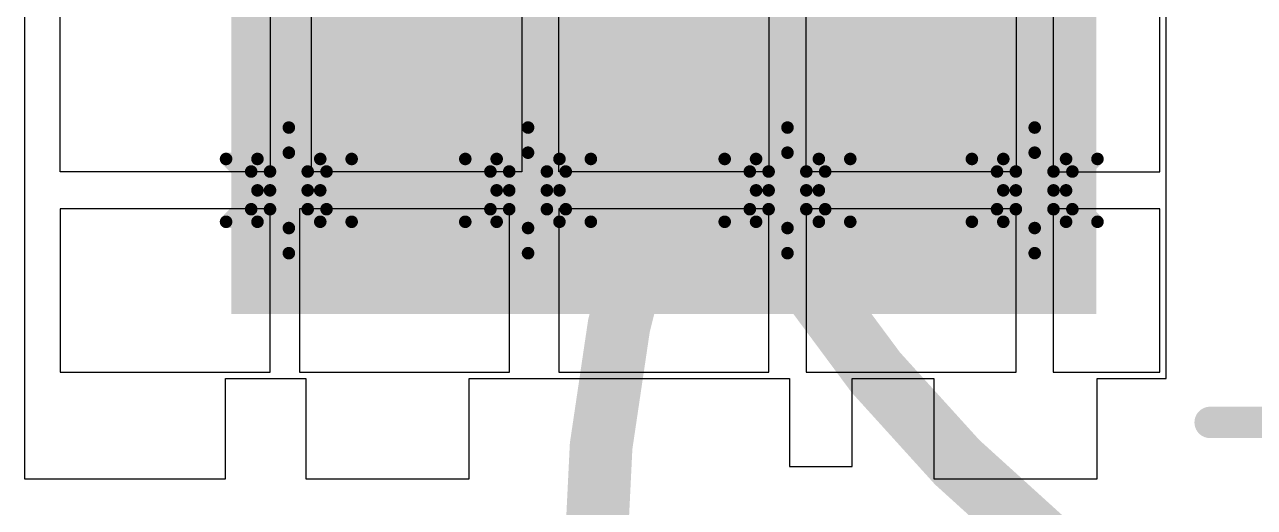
# Model space of a CAD drawing. Header units: millimetres. Extents: x 5 to 399, y 5 to 287.
# Drawn here: x 192.647 to 197.621, y 136.415 to 138.367 of the extents above; entities that cross this region are included whole.
import ezdxf

# ---------------------------------------------------------------- set-up
doc = ezdxf.new("R2010")
doc.units = ezdxf.units.MM
for name, color, linetype in [('DrillDrawing', 1, 'Continuous'), ('Mechanical7', 56, 'Continuous'), ('TopLayer', 1, 'Continuous'), ('TopOverlay', 2, 'Continuous'), ('TopPaste', 8, 'Continuous'), ('TopSolder', 216, 'Continuous')]:
    doc.layers.add(name, color=color, linetype=linetype)

# ---------------------------------------------------------------- blocks, each defined once
blk = doc.blocks.new('PQFN_8_MULTI_206')
at = {"layer": 'TopLayer'}
for p, q in [((2.667, 2.586), (-2.667, 2.586)), ((-2.667, 2.586), (-2.667, 1.7732)), ((-2.667, 1.7732), (-2.2606, 1.7732)), ((-2.2606, 1.7732), (-2.2606, 1.4478)), ((-2.2606, 1.4478), (-2.667, 1.4478)), ((-2.667, 1.4478), (-2.667, 0.7874)), ((-2.667, 0.7874), (-2.2606, 0.7874)), ((-2.2606, 0.7874), (-2.2605, -0.5079)), ((-2.2605, -0.5079), (-2.6162, -0.5079)), ((-2.6162, -0.5079), (-2.6162, -0.762)), ((-2.6162, -0.762), (-2.2605, -0.762)), ((-2.2605, -0.762), (-2.2605, -1.0922)), ((-2.2605, -1.0922), (-2.667, -1.0922)), ((-2.667, -1.0922), (-2.667, -1.7526)), ((-2.667, -1.7526), (-2.2605, -1.7526)), ((-2.2605, -1.7526), (-2.2605, -2.032)), ((-2.2605, -2.032), (2.2605, -2.032))]:
    blk.add_line(p, q, dxfattribs=at)
blk.add_solid([(-2, -1.75), (2, -1.75), (-2, 1.75), (2, 1.75)], dxfattribs=at)
at = {"layer": 'TopOverlay', "const_width": 0.127}
blk.add_lwpolyline([(-2.4384, -2.2098), (-2.4384, -2.667)], dxfattribs=at)
at = {"layer": 'TopOverlay', "const_width": 0.0635}
blk.add_lwpolyline([(-2.4701, -2.2098, 1), (-2.4066, -2.2098, 1)], format="xyb", close=True, dxfattribs=at)
at = {"layer": 'TopPaste'}
for p, q in [((-1.575, 2.442), (-2.2352, 2.442)), ((-2.2352, 2.442), (-2.2352, 1.592)), ((-1.575, 1.592), (-1.575, 2.442)), ((-1.425, 1.592), (-1.425, 2.442)), ((-1.425, 2.442), (-0.575, 2.442)), ((-2.2352, 1.592), (-1.575, 1.592)), ((-0.575, 1.592), (-1.425, 1.592)), ((-1.575, 1.4744), (-2.2352, 1.4744)), ((-2.2352, 1.4744), (-2.2352, 0.6244)), ((-1.575, 0.6244), (-1.575, 1.4744)), ((-1.425, 1.425), (-0.575, 1.425)), ((-1.425, 0.575), (-1.425, 1.425)), ((-2.2352, 0.6244), (-1.575, 0.6244)), ((-0.575, 0.575), (-1.425, 0.575)), ((-1.575, 0.425), (-2.2352, 0.425)), ((-2.2352, 0.425), (-2.2352, -0.425)), ((-1.575, -0.425), (-1.575, 0.425)), ((-1.425, 0.425), (-0.575, 0.425)), ((-1.425, -0.425), (-1.425, 0.425)), ((-2.2352, -0.425), (-1.575, -0.425)), ((-0.575, -0.425), (-1.425, -0.425)), ((-1.575, -0.575), (-2.2352, -0.575)), ((-2.2352, -0.575), (-2.2352, -1.425)), ((-1.575, -1.425), (-1.575, -0.575)), ((-1.425, -0.575), (-0.575, -0.575)), ((-1.425, -1.425), (-1.425, -0.575)), ((-2.2352, -1.425), (-1.575, -1.425)), ((-0.575, -1.425), (-1.425, -1.425)), ((-1.575, -1.575), (-2.2352, -1.575)), ((-2.2352, -1.575), (-2.2352, -2.0066)), ((-1.575, -2.0066), (-1.575, -1.575)), ((-0.575, -1.575), (-1.425, -1.575)), ((-1.425, -1.575), (-1.425, -2.0066)), ((-2.2352, -2.0066), (-1.575, -2.0066)), ((-1.425, -2.0066), (-0.575, -2.0066))]:
    blk.add_line(p, q, dxfattribs=at)
at = {"layer": 'TopSolder'}
blk.add_solid([(-2, -1.75), (2, -1.75), (-2, 1.75), (2, 1.75)], dxfattribs=at)

msp = doc.modelspace()

# ---------------------------------------------------------------- linework, layer by layer
at = {"layer": 'DrillDrawing', "const_width": 0.0508}
for points in [[(193.5886, 137.8238), (193.7156, 137.9508)], [(193.7156, 137.9508), (193.8426, 137.8238)], [(194.5562, 137.8238), (194.6832, 137.9508)], [(194.6832, 137.9508), (194.8102, 137.8238)], [(195.6056, 137.8238), (195.7326, 137.9508)], [(195.7326, 137.9508), (195.8596, 137.8238)], [(196.6056, 137.8238), (196.7326, 137.9508)], [(196.7326, 137.9508), (196.8596, 137.8238)], [(193.6394, 137.773), (193.7156, 137.8492)], [(193.7156, 137.8492), (193.7918, 137.773)], [(194.607, 137.773), (194.6832, 137.8492)], [(194.6832, 137.8492), (194.7594, 137.773)], [(195.6564, 137.773), (195.7326, 137.8492)], [(195.7326, 137.8492), (195.8088, 137.773)], [(196.6564, 137.773), (196.7326, 137.8492)], [(196.7326, 137.8492), (196.8088, 137.773)], [(193.4616, 137.8238), (193.5886, 137.6968)], [(193.4616, 137.8238), (193.5886, 137.8238)], [(193.8426, 137.8238), (193.9696, 137.8238)], [(193.8426, 137.6968), (193.9696, 137.8238)], [(194.4292, 137.8238), (194.5562, 137.6968)], [(194.4292, 137.8238), (194.5562, 137.8238)], [(194.8102, 137.8238), (194.9372, 137.8238)], [(194.8102, 137.6968), (194.9372, 137.8238)], [(195.4786, 137.8238), (195.6056, 137.6968)], [(195.4786, 137.8238), (195.6056, 137.8238)], [(195.8596, 137.8238), (195.9866, 137.8238)], [(195.8596, 137.6968), (195.9866, 137.8238)], [(196.4786, 137.8238), (196.6056, 137.6968)], [(196.4786, 137.8238), (196.6056, 137.8238)], [(196.8596, 137.8238), (196.9866, 137.8238)], [(196.8596, 137.6968), (196.9866, 137.8238)], [(193.5632, 137.773), (193.6394, 137.6968)], [(193.5632, 137.773), (193.6394, 137.773)], [(193.7918, 137.773), (193.868, 137.773)], [(193.7918, 137.6968), (193.868, 137.773)], [(194.5308, 137.773), (194.607, 137.6968)], [(194.5308, 137.773), (194.607, 137.773)], [(194.7594, 137.773), (194.8356, 137.773)], [(194.7594, 137.6968), (194.8356, 137.773)], [(195.5802, 137.773), (195.6564, 137.6968)], [(195.5802, 137.773), (195.6564, 137.773)], [(195.8088, 137.773), (195.885, 137.773)], [(195.8088, 137.6968), (195.885, 137.773)], [(196.5802, 137.773), (196.6564, 137.6968)], [(196.5802, 137.773), (196.6564, 137.773)], [(196.8088, 137.773), (196.885, 137.773)], [(196.8088, 137.6968), (196.885, 137.773)], [(193.4616, 137.5698), (193.5886, 137.6968)], [(193.5632, 137.6206), (193.6394, 137.6968)], [(193.7918, 137.6968), (193.868, 137.6206)], [(193.8426, 137.6968), (193.9696, 137.5698)], [(194.4292, 137.5698), (194.5562, 137.6968)], [(194.5308, 137.6206), (194.607, 137.6968)], [(194.7594, 137.6968), (194.8356, 137.6206)], [(194.8102, 137.6968), (194.9372, 137.5698)], [(195.4786, 137.5698), (195.6056, 137.6968)], [(195.5802, 137.6206), (195.6564, 137.6968)], [(195.8088, 137.6968), (195.885, 137.6206)], [(195.8596, 137.6968), (195.9866, 137.5698)], [(196.4786, 137.5698), (196.6056, 137.6968)], [(196.5802, 137.6206), (196.6564, 137.6968)], [(196.8088, 137.6968), (196.885, 137.6206)], [(196.8596, 137.6968), (196.9866, 137.5698)], [(193.5632, 137.6206), (193.6394, 137.6206)], [(193.6394, 137.6206), (193.7156, 137.5444)], [(193.7156, 137.5444), (193.7918, 137.6206)], [(193.7918, 137.6206), (193.868, 137.6206)], [(194.5308, 137.6206), (194.607, 137.6206)], [(194.607, 137.6206), (194.6832, 137.5444)], [(194.6832, 137.5444), (194.7594, 137.6206)], [(194.7594, 137.6206), (194.8356, 137.6206)], [(195.5802, 137.6206), (195.6564, 137.6206)], [(195.6564, 137.6206), (195.7326, 137.5444)], [(195.7326, 137.5444), (195.8088, 137.6206)], [(195.8088, 137.6206), (195.885, 137.6206)], [(196.5802, 137.6206), (196.6564, 137.6206)], [(196.6564, 137.6206), (196.7326, 137.5444)], [(196.7326, 137.5444), (196.8088, 137.6206)], [(196.8088, 137.6206), (196.885, 137.6206)], [(193.4616, 137.5698), (193.5886, 137.5698)], [(193.5886, 137.5698), (193.7156, 137.4428)], [(193.7156, 137.4428), (193.8426, 137.5698)], [(193.8426, 137.5698), (193.9696, 137.5698)], [(194.4292, 137.5698), (194.5562, 137.5698)], [(194.5562, 137.5698), (194.6832, 137.4428)], [(194.6832, 137.4428), (194.8102, 137.5698)], [(194.8102, 137.5698), (194.9372, 137.5698)], [(195.4786, 137.5698), (195.6056, 137.5698)], [(195.6056, 137.5698), (195.7326, 137.4428)], [(195.7326, 137.4428), (195.8596, 137.5698)], [(195.8596, 137.5698), (195.9866, 137.5698)], [(196.4786, 137.5698), (196.6056, 137.5698)], [(196.6056, 137.5698), (196.7326, 137.4428)], [(196.7326, 137.4428), (196.8596, 137.5698)], [(196.8596, 137.5698), (196.9866, 137.5698)]]:
    msp.add_lwpolyline(points, dxfattribs=at)
at = {"layer": 'DrillDrawing', "const_width": 0.0254}
for points in [[(193.7029, 137.9508, 1), (193.7283, 137.9508, 1)], [(193.7029, 137.9508, 1), (193.7283, 137.9508, 1)], [(194.6705, 137.9508, 1), (194.6959, 137.9508, 1)], [(194.6705, 137.9508, 1), (194.6959, 137.9508, 1)], [(195.7199, 137.9508, 1), (195.7453, 137.9508, 1)], [(195.7199, 137.9508, 1), (195.7453, 137.9508, 1)], [(196.7199, 137.9508, 1), (196.7453, 137.9508, 1)], [(196.7199, 137.9508, 1), (196.7453, 137.9508, 1)], [(193.7029, 137.8492, 1), (193.7283, 137.8492, 1)], [(193.7029, 137.8492, 1), (193.7283, 137.8492, 1)], [(194.6705, 137.8492, 1), (194.6959, 137.8492, 1)], [(194.6705, 137.8492, 1), (194.6959, 137.8492, 1)], [(195.7199, 137.8492, 1), (195.7453, 137.8492, 1)], [(195.7199, 137.8492, 1), (195.7453, 137.8492, 1)], [(196.7199, 137.8492, 1), (196.7453, 137.8492, 1)], [(196.7199, 137.8492, 1), (196.7453, 137.8492, 1)], [(193.4489, 137.8238, 1), (193.4743, 137.8238, 1)], [(193.4489, 137.8238, 1), (193.4743, 137.8238, 1)], [(193.5759, 137.8238, 1), (193.6013, 137.8238, 1)], [(193.5759, 137.8238, 1), (193.6013, 137.8238, 1)], [(193.8299, 137.8238, 1), (193.8553, 137.8238, 1)], [(193.8299, 137.8238, 1), (193.8553, 137.8238, 1)], [(193.9569, 137.8238, 1), (193.9823, 137.8238, 1)], [(193.9569, 137.8238, 1), (193.9823, 137.8238, 1)], [(194.4165, 137.8238, 1), (194.4419, 137.8238, 1)], [(194.4165, 137.8238, 1), (194.4419, 137.8238, 1)], [(194.5435, 137.8238, 1), (194.5689, 137.8238, 1)], [(194.5435, 137.8238, 1), (194.5689, 137.8238, 1)], [(194.7975, 137.8238, 1), (194.8229, 137.8238, 1)], [(194.7975, 137.8238, 1), (194.8229, 137.8238, 1)], [(194.9245, 137.8238, 1), (194.9499, 137.8238, 1)], [(194.9245, 137.8238, 1), (194.9499, 137.8238, 1)], [(195.4659, 137.8238, 1), (195.4913, 137.8238, 1)], [(195.4659, 137.8238, 1), (195.4913, 137.8238, 1)], [(195.5929, 137.8238, 1), (195.6183, 137.8238, 1)], [(195.5929, 137.8238, 1), (195.6183, 137.8238, 1)], [(195.8469, 137.8238, 1), (195.8723, 137.8238, 1)], [(195.8469, 137.8238, 1), (195.8723, 137.8238, 1)], [(195.9739, 137.8238, 1), (195.9993, 137.8238, 1)], [(195.9739, 137.8238, 1), (195.9993, 137.8238, 1)], [(196.4659, 137.8238, 1), (196.4913, 137.8238, 1)], [(196.4659, 137.8238, 1), (196.4913, 137.8238, 1)], [(196.5929, 137.8238, 1), (196.6183, 137.8238, 1)], [(196.5929, 137.8238, 1), (196.6183, 137.8238, 1)], [(196.8469, 137.8238, 1), (196.8723, 137.8238, 1)], [(196.8469, 137.8238, 1), (196.8723, 137.8238, 1)], [(196.9739, 137.8238, 1), (196.9993, 137.8238, 1)], [(196.9739, 137.8238, 1), (196.9993, 137.8238, 1)], [(193.5505, 137.773, 1), (193.5759, 137.773, 1)], [(193.5505, 137.773, 1), (193.5759, 137.773, 1)], [(193.6267, 137.773, 1), (193.6521, 137.773, 1)], [(193.6267, 137.773, 1), (193.6521, 137.773, 1)], [(193.7791, 137.773, 1), (193.8045, 137.773, 1)], [(193.7791, 137.773, 1), (193.8045, 137.773, 1)], [(193.8553, 137.773, 1), (193.8807, 137.773, 1)], [(193.8553, 137.773, 1), (193.8807, 137.773, 1)], [(194.5181, 137.773, 1), (194.5435, 137.773, 1)], [(194.5181, 137.773, 1), (194.5435, 137.773, 1)], [(194.5943, 137.773, 1), (194.6197, 137.773, 1)], [(194.5943, 137.773, 1), (194.6197, 137.773, 1)], [(194.7467, 137.773, 1), (194.7721, 137.773, 1)], [(194.7467, 137.773, 1), (194.7721, 137.773, 1)], [(194.8229, 137.773, 1), (194.8483, 137.773, 1)], [(194.8229, 137.773, 1), (194.8483, 137.773, 1)], [(195.5675, 137.773, 1), (195.5929, 137.773, 1)], [(195.5675, 137.773, 1), (195.5929, 137.773, 1)], [(195.6437, 137.773, 1), (195.6691, 137.773, 1)], [(195.6437, 137.773, 1), (195.6691, 137.773, 1)], [(195.7961, 137.773, 1), (195.8215, 137.773, 1)], [(195.7961, 137.773, 1), (195.8215, 137.773, 1)], [(195.8723, 137.773, 1), (195.8977, 137.773, 1)], [(195.8723, 137.773, 1), (195.8977, 137.773, 1)], [(196.5675, 137.773, 1), (196.5929, 137.773, 1)], [(196.5675, 137.773, 1), (196.5929, 137.773, 1)], [(196.6437, 137.773, 1), (196.6691, 137.773, 1)], [(196.6437, 137.773, 1), (196.6691, 137.773, 1)], [(196.7961, 137.773, 1), (196.8215, 137.773, 1)], [(196.7961, 137.773, 1), (196.8215, 137.773, 1)], [(196.8723, 137.773, 1), (196.8977, 137.773, 1)], [(196.8723, 137.773, 1), (196.8977, 137.773, 1)], [(193.5759, 137.6968, 1), (193.6013, 137.6968, 1)], [(193.5759, 137.6968, 1), (193.6013, 137.6968, 1)], [(193.6267, 137.6968, 1), (193.6521, 137.6968, 1)], [(193.6267, 137.6968, 1), (193.6521, 137.6968, 1)], [(193.7791, 137.6968, 1), (193.8045, 137.6968, 1)], [(193.7791, 137.6968, 1), (193.8045, 137.6968, 1)], [(193.8299, 137.6968, 1), (193.8553, 137.6968, 1)], [(193.8299, 137.6968, 1), (193.8553, 137.6968, 1)], [(194.5435, 137.6968, 1), (194.5689, 137.6968, 1)], [(194.5435, 137.6968, 1), (194.5689, 137.6968, 1)], [(194.5943, 137.6968, 1), (194.6197, 137.6968, 1)], [(194.5943, 137.6968, 1), (194.6197, 137.6968, 1)], [(194.7467, 137.6968, 1), (194.7721, 137.6968, 1)], [(194.7467, 137.6968, 1), (194.7721, 137.6968, 1)], [(194.7975, 137.6968, 1), (194.8229, 137.6968, 1)], [(194.7975, 137.6968, 1), (194.8229, 137.6968, 1)], [(195.5929, 137.6968, 1), (195.6183, 137.6968, 1)], [(195.5929, 137.6968, 1), (195.6183, 137.6968, 1)], [(195.6437, 137.6968, 1), (195.6691, 137.6968, 1)], [(195.6437, 137.6968, 1), (195.6691, 137.6968, 1)], [(195.7961, 137.6968, 1), (195.8215, 137.6968, 1)], [(195.7961, 137.6968, 1), (195.8215, 137.6968, 1)], [(195.8469, 137.6968, 1), (195.8723, 137.6968, 1)], [(195.8469, 137.6968, 1), (195.8723, 137.6968, 1)], [(196.5929, 137.6968, 1), (196.6183, 137.6968, 1)], [(196.5929, 137.6968, 1), (196.6183, 137.6968, 1)], [(196.6437, 137.6968, 1), (196.6691, 137.6968, 1)], [(196.6437, 137.6968, 1), (196.6691, 137.6968, 1)], [(196.7961, 137.6968, 1), (196.8215, 137.6968, 1)], [(196.7961, 137.6968, 1), (196.8215, 137.6968, 1)], [(196.8469, 137.6968, 1), (196.8723, 137.6968, 1)], [(196.8469, 137.6968, 1), (196.8723, 137.6968, 1)], [(193.5505, 137.6206, 1), (193.5759, 137.6206, 1)], [(193.5505, 137.6206, 1), (193.5759, 137.6206, 1)], [(193.6267, 137.6206, 1), (193.6521, 137.6206, 1)], [(193.6267, 137.6206, 1), (193.6521, 137.6206, 1)], [(193.7791, 137.6206, 1), (193.8045, 137.6206, 1)], [(193.7791, 137.6206, 1), (193.8045, 137.6206, 1)], [(193.8553, 137.6206, 1), (193.8807, 137.6206, 1)], [(193.8553, 137.6206, 1), (193.8807, 137.6206, 1)], [(194.5181, 137.6206, 1), (194.5435, 137.6206, 1)], [(194.5181, 137.6206, 1), (194.5435, 137.6206, 1)], [(194.5943, 137.6206, 1), (194.6197, 137.6206, 1)], [(194.5943, 137.6206, 1), (194.6197, 137.6206, 1)], [(194.7467, 137.6206, 1), (194.7721, 137.6206, 1)], [(194.7467, 137.6206, 1), (194.7721, 137.6206, 1)], [(194.8229, 137.6206, 1), (194.8483, 137.6206, 1)], [(194.8229, 137.6206, 1), (194.8483, 137.6206, 1)], [(195.5675, 137.6206, 1), (195.5929, 137.6206, 1)], [(195.5675, 137.6206, 1), (195.5929, 137.6206, 1)], [(195.6437, 137.6206, 1), (195.6691, 137.6206, 1)], [(195.6437, 137.6206, 1), (195.6691, 137.6206, 1)], [(195.7961, 137.6206, 1), (195.8215, 137.6206, 1)], [(195.7961, 137.6206, 1), (195.8215, 137.6206, 1)], [(195.8723, 137.6206, 1), (195.8977, 137.6206, 1)], [(195.8723, 137.6206, 1), (195.8977, 137.6206, 1)], [(196.5675, 137.6206, 1), (196.5929, 137.6206, 1)], [(196.5675, 137.6206, 1), (196.5929, 137.6206, 1)], [(196.6437, 137.6206, 1), (196.6691, 137.6206, 1)], [(196.6437, 137.6206, 1), (196.6691, 137.6206, 1)], [(196.7961, 137.6206, 1), (196.8215, 137.6206, 1)], [(196.7961, 137.6206, 1), (196.8215, 137.6206, 1)], [(196.8723, 137.6206, 1), (196.8977, 137.6206, 1)], [(196.8723, 137.6206, 1), (196.8977, 137.6206, 1)], [(193.4489, 137.5698, 1), (193.4743, 137.5698, 1)], [(193.4489, 137.5698, 1), (193.4743, 137.5698, 1)], [(193.5759, 137.5698, 1), (193.6013, 137.5698, 1)], [(193.5759, 137.5698, 1), (193.6013, 137.5698, 1)], [(193.7029, 137.5444, 1), (193.7283, 137.5444, 1)], [(193.7029, 137.5444, 1), (193.7283, 137.5444, 1)], [(193.8299, 137.5698, 1), (193.8553, 137.5698, 1)], [(193.8299, 137.5698, 1), (193.8553, 137.5698, 1)], [(193.9569, 137.5698, 1), (193.9823, 137.5698, 1)], [(193.9569, 137.5698, 1), (193.9823, 137.5698, 1)], [(194.4165, 137.5698, 1), (194.4419, 137.5698, 1)], [(194.4165, 137.5698, 1), (194.4419, 137.5698, 1)], [(194.5435, 137.5698, 1), (194.5689, 137.5698, 1)], [(194.5435, 137.5698, 1), (194.5689, 137.5698, 1)], [(194.6705, 137.5444, 1), (194.6959, 137.5444, 1)], [(194.6705, 137.5444, 1), (194.6959, 137.5444, 1)], [(194.7975, 137.5698, 1), (194.8229, 137.5698, 1)], [(194.7975, 137.5698, 1), (194.8229, 137.5698, 1)], [(194.9245, 137.5698, 1), (194.9499, 137.5698, 1)], [(194.9245, 137.5698, 1), (194.9499, 137.5698, 1)], [(195.4659, 137.5698, 1), (195.4913, 137.5698, 1)], [(195.4659, 137.5698, 1), (195.4913, 137.5698, 1)], [(195.5929, 137.5698, 1), (195.6183, 137.5698, 1)], [(195.5929, 137.5698, 1), (195.6183, 137.5698, 1)], [(195.7199, 137.5444, 1), (195.7453, 137.5444, 1)], [(195.7199, 137.5444, 1), (195.7453, 137.5444, 1)], [(195.8469, 137.5698, 1), (195.8723, 137.5698, 1)], [(195.8469, 137.5698, 1), (195.8723, 137.5698, 1)], [(195.9739, 137.5698, 1), (195.9993, 137.5698, 1)], [(195.9739, 137.5698, 1), (195.9993, 137.5698, 1)], [(196.4659, 137.5698, 1), (196.4913, 137.5698, 1)], [(196.4659, 137.5698, 1), (196.4913, 137.5698, 1)], [(196.5929, 137.5698, 1), (196.6183, 137.5698, 1)], [(196.5929, 137.5698, 1), (196.6183, 137.5698, 1)], [(196.7199, 137.5444, 1), (196.7453, 137.5444, 1)], [(196.7199, 137.5444, 1), (196.7453, 137.5444, 1)], [(196.8469, 137.5698, 1), (196.8723, 137.5698, 1)], [(196.8469, 137.5698, 1), (196.8723, 137.5698, 1)], [(196.9739, 137.5698, 1), (196.9993, 137.5698, 1)], [(196.9739, 137.5698, 1), (196.9993, 137.5698, 1)], [(193.7029, 137.4428, 1), (193.7283, 137.4428, 1)], [(193.7029, 137.4428, 1), (193.7283, 137.4428, 1)], [(194.6705, 137.4428, 1), (194.6959, 137.4428, 1)], [(194.6705, 137.4428, 1), (194.6959, 137.4428, 1)], [(195.7199, 137.4428, 1), (195.7453, 137.4428, 1)], [(195.7199, 137.4428, 1), (195.7453, 137.4428, 1)], [(196.7199, 137.4428, 1), (196.7453, 137.4428, 1)], [(196.7199, 137.4428, 1), (196.7453, 137.4428, 1)]]:
    msp.add_lwpolyline(points, format="xyb", close=True, dxfattribs=at)
at = {"layer": 'Mechanical7', "const_width": 0.254}
for points in [[(204.9547, 140.1328, 1), (194.9547, 140.1328, 1)], [(204.9547, 136.1728, 1), (194.9547, 136.1728, 1)]]:
    msp.add_lwpolyline(points, format="xyb", close=True, dxfattribs=at)

# ---------------------------------------------------------------- block references
at = {"rotation": 90}
msp.add_blockref('PQFN_8_MULTI_206', (195.2326, 139.1968), dxfattribs=at)

doc.saveas('drawing.dxf')
